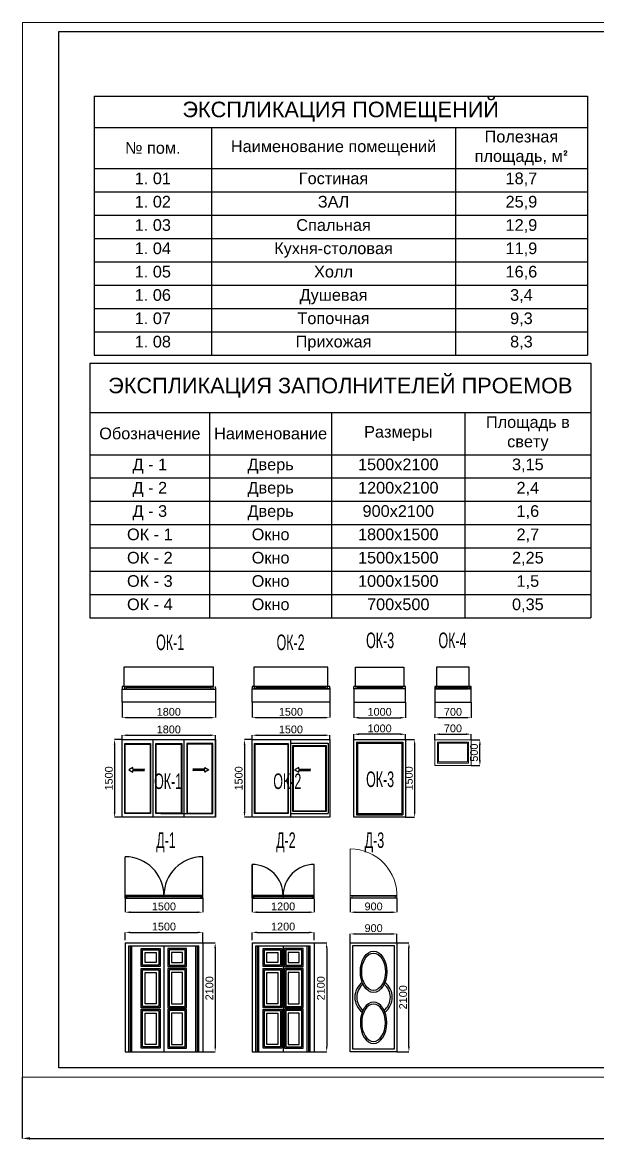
# Model space of a CAD drawing. Header units: millimetres. Extents: x 344563 to 449411, y 37253 to 62883.
# Drawn here: x 344563 to 355672, y 37253 to 58813 of the extents above; entities that cross this region are included whole.
import ezdxf

# ---------------------------------------------------------------- set-up
doc = ezdxf.new("R2010")
doc.units = ezdxf.units.MM
for name, color, linetype in [('0 duvar', 2, 'Continuous'), ('AHSAP KAPI', 152, 'Continuous'), ('DENIZLIK', 174, 'Continuous'), ('PENCERE', 152, 'Continuous')]:
    doc.layers.add(name, color=color, linetype=linetype)
for name, color, linetype, lineweight in [('ahsap', 222, 'Continuous', 13), ('OLCU', 7, 'Continuous', 13), ('Pencere No', 7, 'Continuous', 13)]:
    doc.layers.add(name, color=color, linetype=linetype, lineweight=lineweight)
doc.styles.add('1', font='ARIALN.TTF', dxfattribs={"width": 0.7})
doc.styles.get("Standard").update_dxf_attribs({"font": 'arial.ttf'})
doc.dimstyles.new('ISO-25', dxfattribs={"dimtxt": 2.5, "dimasz": 2.5, "dimexe": 1.25, "dimexo": 0.625, "dimtad": 1, "dimtxsty": 'Standard', "dimcen": 2.5, "dimadec": 0, "dimazin": 0, "dimtfac": 1, "dimtmove": 0, "dimatfit": 3, "dimfxl": 0, "dimarcsym": 0})

# ---------------------------------------------------------------- blocks, each defined once
blk = doc.blocks.new('*T104')
at = {"layer": 'ahsap', "color": 0, "linetype": 'ByBlock', "lineweight": -2}
for p, q in [((0, 0), (9525, 0)), ((0, 0), (0, -5001)), ((9525, 0), (9525, -5001)), ((0, -605), (9525, -605)), ((2270, -605), (2270, -5001)), ((6978, -605), (6978, -5001)), ((0, -1401), (9525, -1401)), ((0, -1851), (9525, -1851)), ((0, -2301), (9525, -2301)), ((0, -2751), (9525, -2751)), ((0, -3201), (9525, -3201)), ((0, -3651), (9525, -3651)), ((0, -4101), (9525, -4101)), ((0, -4551), (9525, -4551)), ((0, -5001), (9525, -5001))]:
    blk.add_line(p, q, dxfattribs=at)
at = {"layer": 'ahsap', "color": 0}
for s, insert, char_height, width, attachment_point in [('ЭКСПЛИКАЦИЯ ПОМЕЩЕНИЙ', (4762, -302), 300, 9375, 5), ('Наименование помещений', (4624, -1003), 225, 4557.96, 5), ('Полезная площадь, м{\\fISOCPEUR|b0|i0|c204|p34;²}', (8252, -1003), 225, 2396.96, 5), ('{\\fArial|b0|i0|c204|p34;№} пом.', (1135, -1003), 225, 2120.08, 5), ('1. 01', (1135, -1476), 225, 2120.08, 2), ('Гостиная', (4624, -1476), 225, 4557.96, 2), ('18,7', (8252, -1476), 225, 2396.96, 2), ('1. 02', (1135, -1926), 225, 2120.08, 2), ('ЗАЛ', (4624, -1926), 225, 4557.96, 2), ('25,9', (8252, -1926), 225, 2396.96, 2), ('1. 03', (1135, -2376), 225, 2120.08, 2), ('Спальная', (4624, -2376), 225, 4557.96, 2), ('12,9', (8252, -2376), 225, 2396.96, 2), ('1. 04', (1135, -2826), 225, 2120.08, 2), ('Кухня-столовая', (4624, -2826), 225, 4557.96, 2), ('11,9', (8252, -2826), 225, 2396.96, 2), ('1. 05', (1135, -3276), 225, 2120.08, 2), ('Холл', (4624, -3276), 225, 4557.96, 2), ('16,6', (8252, -3276), 225, 2396.96, 2), ('1. 06', (1135, -3726), 225, 2120.08, 2), ('Душевая', (4624, -3726), 225, 4557.96, 2), ('3,4', (8252, -3726), 225, 2396.96, 2), ('1. 07', (1135, -4176), 225, 2120.08, 2), ('Топочная', (4624, -4176), 225, 4557.96, 2), ('9,3', (8252, -4176), 225, 2396.96, 2), ('1. 08', (1135, -4626), 225, 2120.08, 2), ('Прихожая', (4624, -4626), 225, 4557.96, 2), ('8,3', (8252, -4626), 225, 2396.96, 2)]:
    blk.add_mtext(s, dxfattribs=dict(at, insert=insert, char_height=char_height, width=width, attachment_point=attachment_point))
blk = doc.blocks.new('*T105')
at = {"layer": 'ahsap', "color": 0, "linetype": 'ByBlock', "lineweight": -2}
for p, q in [((0, 0), (9669, 0)), ((0, 0), (0, -4916)), ((9669, 0), (9669, -4916)), ((0, -950), (9669, -950)), ((2311, -950), (2311, -4916)), ((4665, -950), (4665, -4916)), ((7240, -950), (7240, -4916)), ((0, -1766), (9669, -1766)), ((0, -2216), (9669, -2216)), ((0, -2666), (9669, -2666)), ((0, -3116), (9669, -3116)), ((0, -3566), (9669, -3566)), ((0, -4016), (9669, -4016)), ((0, -4466), (9669, -4466)), ((0, -4916), (9669, -4916))]:
    blk.add_line(p, q, dxfattribs=at)
at = {"layer": 'ahsap', "color": 0}
for s, insert, char_height, width, attachment_point in [('ЭКСПЛИКАЦИЯ ЗАПОЛНИТЕЛЕЙ ПРОЕМОВ', (4834, -475), 300, 9518.96, 5), ('Площадь в свету', (8455, -1358), 225, 2278.81, 5), ('Обозначение', (1156, -1358), 225, 2161.34, 5), ('Наименование', (3488, -1358), 225, 2203.67, 5), ('Размеры', (5953, -1358), 225, 2425.14, 5), ('Д - 1', (1156, -1841), 225, 2161.34, 2), ('Дверь', (3488, -1841), 225, 2203.67, 2), ('1500х2100', (5953, -1841), 225, 2425.14, 2), ('3,15', (8455, -1841), 225, 2278.81, 2), ('Д - 2', (1156, -2291), 225, 2161.34, 2), ('Дверь', (3488, -2291), 225, 2203.67, 2), ('1200х2100', (5953, -2291), 225, 2425.14, 2), ('2,4', (8455, -2291), 225, 2278.81, 2), ('Д - 3', (1156, -2741), 225, 2161.34, 2), ('Дверь', (3488, -2741), 225, 2203.67, 2), ('900х2100', (5953, -2741), 225, 2425.14, 2), ('1,6', (8455, -2741), 225, 2278.81, 2), ('ОК - 1', (1156, -3191), 225, 2161.34, 2), ('Окно', (3488, -3191), 225, 2203.67, 2), ('1800х1500', (5953, -3191), 225, 2425.14, 2), ('2,7', (8455, -3191), 225, 2278.81, 2), ('ОК - 2', (1156, -3641), 225, 2161.34, 2), ('Окно', (3488, -3641), 225, 2203.67, 2), ('1500х1500', (5953, -3641), 225, 2425.14, 2), ('2,25', (8455, -3641), 225, 2278.81, 2), ('ОК - 3', (1156, -4091), 225, 2161.34, 2), ('Окно', (3488, -4091), 225, 2203.67, 2), ('1000х1500', (5953, -4091), 225, 2425.14, 2), ('1,5', (8455, -4091), 225, 2278.81, 2), ('ОК - 4', (1156, -4541), 225, 2161.34, 2), ('Окно', (3488, -4541), 225, 2203.67, 2), ('700х500', (5953, -4541), 225, 2425.14, 2), ('0,35', (8455, -4541), 225, 2278.81, 2)]:
    blk.add_mtext(s, dxfattribs=dict(at, insert=insert, char_height=char_height, width=width, attachment_point=attachment_point))
blk = doc.blocks.new('*D106')
at = {"layer": 'ahsap', "color": 0, "lineweight": -2}
for p, q in [((348999, 45694), (348999, 45396)), ((350499, 45694), (350499, 45396)), ((349099, 45396), (350399, 45396))]:
    blk.add_line(p, q, dxfattribs=at)
at = {"layer": 'ahsap', "color": 0}
for points in [[(349099, 45413), (349099, 45380), (348999, 45396)], [(350399, 45413), (350399, 45380), (350499, 45396)]]:
    blk.add_solid(points, dxfattribs=at)
at = {"layer": 'DEFPOINTS', "color": 0}
for p in [(348999, 45694), (350499, 45694), (350499, 45396)]:
    blk.add_point(p, dxfattribs=at)
at = {"layer": 'ahsap', "color": 0, "insert": (349749, 45508), "char_height": 150, "attachment_point": 5}
blk.add_mtext('1500', dxfattribs=at)
blk = doc.blocks.new('pencere')
at = {"layer": 'AHSAP KAPI'}
for p, q in [((0, 2.5), (0, -2.5)), ((0, 2.5), (100, 2.5)), ((5, 2.5), (5, -2.5)), ((8, 2.5), (8, -2.5)), ((8, 0), (92, 0)), ((92, 2.5), (92, -2.5)), ((95, 2.5), (95, -2.5)), ((100, 2.5), (100, -2.5)), ((0, -2.5), (100, -2.5))]:
    blk.add_line(p, q, dxfattribs=at)
blk = doc.blocks.new('*D118')
at = {"layer": 'ahsap', "color": 0, "lineweight": -2}
for p, q in [((350962, 45694), (350962, 45395)), ((351962, 45694), (351962, 45395)), ((351062, 45395), (351862, 45395))]:
    blk.add_line(p, q, dxfattribs=at)
at = {"layer": 'ahsap', "color": 0}
for points in [[(351062, 45412), (351062, 45378), (350962, 45395)], [(351862, 45412), (351862, 45378), (351962, 45395)]]:
    blk.add_solid(points, dxfattribs=at)
at = {"layer": 'DEFPOINTS', "color": 0}
for p in [(350962, 45694), (351962, 45694), (351962, 45395)]:
    blk.add_point(p, dxfattribs=at)
at = {"layer": 'ahsap', "color": 0, "insert": (351462, 45507), "char_height": 150, "attachment_point": 5}
blk.add_mtext('1000', dxfattribs=at)
blk = doc.blocks.new('*D107')
at = {"layer": 'ahsap', "color": 0, "lineweight": -2}
for p, q in [((348999, 44974), (348999, 45057)), ((349099, 45057), (350399, 45057)), ((350499, 44974), (350499, 45057))]:
    blk.add_line(p, q, dxfattribs=at)
at = {"layer": 'ahsap', "color": 0}
for points in [[(349099, 45073), (349099, 45040), (348999, 45057)], [(350399, 45073), (350399, 45040), (350499, 45057)]]:
    blk.add_solid(points, dxfattribs=at)
at = {"layer": 'DEFPOINTS', "color": 0}
for p in [(348999, 44974), (350499, 45057), (350499, 44974)]:
    blk.add_point(p, dxfattribs=at)
at = {"layer": 'ahsap', "color": 0, "insert": (349749, 45168), "char_height": 150, "attachment_point": 5}
blk.add_mtext('1500', dxfattribs=at)
blk = doc.blocks.new('*D108')
at = {"layer": 'ahsap', "color": 0, "lineweight": -2}
for p, q in [((348980, 44974), (348853, 44974)), ((348853, 44874), (348853, 43574)), ((348980, 43474), (348853, 43474))]:
    blk.add_line(p, q, dxfattribs=at)
at = {"layer": 'ahsap', "color": 0}
for points in [[(348837, 44874), (348870, 44874), (348853, 44974)], [(348837, 43574), (348870, 43574), (348853, 43474)]]:
    blk.add_solid(points, dxfattribs=at)
at = {"layer": 'DEFPOINTS', "color": 0}
for p in [(348980, 44974), (348853, 43474), (348980, 43474)]:
    blk.add_point(p, dxfattribs=at)
at = {"layer": 'ahsap', "color": 0, "insert": (348742, 44224), "char_height": 150, "attachment_point": 5, "rotation": 90}
blk.add_mtext('1500', dxfattribs=at)
blk = doc.blocks.new('Окно 1500')
at = {"layer": 'ahsap'}
blk.add_line((374583, -107648), (374583, -108980), dxfattribs=at)
at = {"layer": 'AHSAP KAPI'}
for p, q in [((374643, -109060), (374643, -107560)), ((374683, -108950), (374683, -107678)), ((374683, -107678), (375322, -107678)), ((374693, -108940), (374693, -107688)), ((374693, -107688), (375312, -107688)), ((375312, -107688), (375312, -108940)), ((375322, -107678), (375322, -108950)), ((375362, -107638), (375362, -108990)), ((374793, -108130), (375022, -108130)), ((374793, -108157), (375022, -108157)), ((375022, -108130), (375002, -108143)), ((375022, -108157), (375002, -108143)), ((375322, -108950), (374683, -108950)), ((375312, -108940), (374693, -108940))]:
    blk.add_line(p, q, dxfattribs=at)
for points in [[(373893, -109060), (373893, -107560), (375393, -107560), (375393, -109060)], [(373943, -108990), (373943, -107638), (374593, -107638), (374593, -108990)], [(373953, -108980), (373953, -107648), (374583, -107648), (374583, -108980)]]:
    blk.add_lwpolyline(points, close=True, dxfattribs=at)
blk.add_lwpolyline([(374793, -108130), (374793, -108099), (374715, -108143), (374793, -108188), (374793, -108157)], dxfattribs=at)
at = {"layer": 'PENCERE'}
for p, q in [((374643, -107630), (375362, -107630)), ((375362, -107630), (375362, -108990)), ((374643, -108990), (375362, -108990))]:
    blk.add_line(p, q, dxfattribs=at)
blk = doc.blocks.new('*D109')
at = {"layer": 'ahsap', "color": 0, "lineweight": -2}
for p, q in [((351963, 44974), (352138, 44974)), ((352138, 44874), (352138, 43574)), ((351963, 43474), (352138, 43474))]:
    blk.add_line(p, q, dxfattribs=at)
at = {"layer": 'ahsap', "color": 0}
for points in [[(352122, 44874), (352155, 44874), (352138, 44974)], [(352122, 43574), (352155, 43574), (352138, 43474)]]:
    blk.add_solid(points, dxfattribs=at)
at = {"layer": 'DEFPOINTS', "color": 0}
for p in [(351962, 44974), (351962, 43474), (352138, 43474)]:
    blk.add_point(p, dxfattribs=at)
at = {"layer": 'ahsap', "color": 0, "insert": (352027, 44224), "char_height": 150, "attachment_point": 5, "rotation": 90}
blk.add_mtext('1500', dxfattribs=at)
blk = doc.blocks.new('*D110')
at = {"layer": 'ahsap', "color": 0, "lineweight": -2}
for p, q in [((350962, 44974), (350962, 45076)), ((351862, 45076), (351062, 45076)), ((351962, 44974), (351962, 45076))]:
    blk.add_line(p, q, dxfattribs=at)
at = {"layer": 'ahsap', "color": 0}
for points in [[(351062, 45093), (351062, 45059), (350962, 45076)], [(351862, 45093), (351862, 45059), (351962, 45076)]]:
    blk.add_solid(points, dxfattribs=at)
at = {"layer": 'DEFPOINTS', "color": 0}
for p in [(350962, 45076), (350962, 44974), (351962, 44974)]:
    blk.add_point(p, dxfattribs=at)
at = {"layer": 'ahsap', "color": 0, "insert": (351462, 45188), "char_height": 150, "attachment_point": 5}
blk.add_mtext('1000', dxfattribs=at)
blk = doc.blocks.new('*D119')
at = {"layer": 'ahsap', "color": 0, "lineweight": -2}
for p, q in [((352528, 45694), (352528, 45395)), ((353228, 45694), (353228, 45395)), ((352628, 45396), (353128, 45396))]:
    blk.add_line(p, q, dxfattribs=at)
at = {"layer": 'ahsap', "color": 0}
for points in [[(352628, 45412), (352628, 45379), (352528, 45396)], [(353128, 45412), (353128, 45379), (353228, 45396)]]:
    blk.add_solid(points, dxfattribs=at)
at = {"layer": 'DEFPOINTS', "color": 0}
for p in [(352528, 45694), (353228, 45694), (353228, 45396)]:
    blk.add_point(p, dxfattribs=at)
at = {"layer": 'ahsap', "color": 0, "insert": (352878, 45507), "char_height": 150, "attachment_point": 5}
blk.add_mtext('700', dxfattribs=at)
blk = doc.blocks.new('Окно 1000')
at = {"layer": 'PENCERE'}
for p, q in [((369296, -127028), (369296, -128428)), ((369296, -127028), (370196, -127028)), ((369316, -127048), (369316, -128408)), ((369316, -127048), (370176, -127048)), ((370176, -127048), (370176, -128408)), ((370196, -127028), (370196, -128428)), ((369296, -128428), (370196, -128428)), ((369316, -128408), (370176, -128408))]:
    blk.add_line(p, q, dxfattribs=at)
blk.add_lwpolyline([(369246, -126978), (370246, -126978), (370246, -128478), (369246, -128478), (369246, -126978)], dxfattribs=at)
blk = doc.blocks.new('*D111')
at = {"layer": 'ahsap', "color": 0, "lineweight": -2}
for p, q in [((352528, 44971), (352528, 45077)), ((352628, 45077), (353128, 45077)), ((353228, 44971), (353228, 45077))]:
    blk.add_line(p, q, dxfattribs=at)
at = {"layer": 'ahsap', "color": 0}
for points in [[(352628, 45094), (352628, 45061), (352528, 45077)], [(353128, 45094), (353128, 45061), (353228, 45077)]]:
    blk.add_solid(points, dxfattribs=at)
at = {"layer": 'DEFPOINTS', "color": 0}
for p in [(353228, 45077), (352528, 44971), (353228, 44971)]:
    blk.add_point(p, dxfattribs=at)
at = {"layer": 'ahsap', "color": 0, "insert": (352878, 45189), "char_height": 150, "attachment_point": 5}
blk.add_mtext('700', dxfattribs=at)
blk = doc.blocks.new('*D112')
at = {"layer": 'ahsap', "color": 0, "lineweight": -2}
for p, q in [((353228, 44971), (353398, 44971)), ((353398, 44571), (353398, 44871)), ((353228, 44471), (353398, 44471))]:
    blk.add_line(p, q, dxfattribs=at)
at = {"layer": 'ahsap', "color": 0}
for points in [[(353381, 44871), (353415, 44871), (353398, 44971)], [(353381, 44571), (353415, 44571), (353398, 44471)]]:
    blk.add_solid(points, dxfattribs=at)
at = {"layer": 'DEFPOINTS', "color": 0}
for p in [(353228, 44971), (353398, 44971), (353228, 44471)]:
    blk.add_point(p, dxfattribs=at)
at = {"layer": 'ahsap', "color": 0, "insert": (353286, 44721), "char_height": 150, "attachment_point": 5, "rotation": 90}
blk.add_mtext('500', dxfattribs=at)
blk = doc.blocks.new('Окно 700')
at = {"layer": 'AHSAP KAPI', "lineweight": 5}
for points in [[(370811, -126981), (371511, -126981), (371511, -127481), (370811, -127481), (370811, -126981)], [(370861, -127031), (370861, -127031), (371461, -127031), (371461, -127431), (370861, -127431), (370861, -127031)], [(370881, -127051), (370881, -127051), (371441, -127051), (371441, -127411), (370881, -127411), (370881, -127051)]]:
    blk.add_lwpolyline(points, dxfattribs=at)
blk = doc.blocks.new('*D120')
at = {"layer": 'ahsap', "color": 0, "lineweight": -2}
for p, q in [((350896, 41913), (350896, 41642)), ((351796, 41913), (351796, 41642)), ((350996, 41642), (351696, 41642))]:
    blk.add_line(p, q, dxfattribs=at)
at = {"layer": 'ahsap', "color": 0}
for points in [[(350996, 41658), (350996, 41625), (350896, 41642)], [(351696, 41658), (351696, 41625), (351796, 41642)]]:
    blk.add_solid(points, dxfattribs=at)
at = {"layer": 'DEFPOINTS', "color": 0}
for p in [(350896, 41913), (351796, 41913), (351796, 41642)]:
    blk.add_point(p, dxfattribs=at)
at = {"layer": 'ahsap', "color": 0, "insert": (351346, 41753), "char_height": 150, "attachment_point": 5}
blk.add_mtext('900', dxfattribs=at)
blk = doc.blocks.new('*D113')
at = {"layer": 'ahsap', "color": 0, "lineweight": -2}
for p, q in [((350199, 41050), (350440, 41050)), ((350440, 40950), (350440, 39050)), ((350200, 38950), (350440, 38950))]:
    blk.add_line(p, q, dxfattribs=at)
at = {"layer": 'ahsap', "color": 0}
for points in [[(350423, 40950), (350456, 40950), (350440, 41050)], [(350423, 39050), (350456, 39050), (350440, 38950)]]:
    blk.add_solid(points, dxfattribs=at)
at = {"layer": 'DEFPOINTS', "color": 0}
for p in [(350199, 41050), (350200, 38950), (350440, 38950)]:
    blk.add_point(p, dxfattribs=at)
at = {"layer": 'ahsap', "color": 0, "insert": (350328, 40174), "char_height": 150, "attachment_point": 5, "rotation": 90}
blk.add_mtext('2100', dxfattribs=at)
blk = doc.blocks.new('*D114')
at = {"layer": 'ahsap', "color": 0, "lineweight": -2}
for p, q in [((348999, 41104), (348999, 41253)), ((349099, 41252), (350099, 41252)), ((350199, 41104), (350199, 41253))]:
    blk.add_line(p, q, dxfattribs=at)
at = {"layer": 'ahsap', "color": 0}
for points in [[(349099, 41269), (349099, 41236), (348999, 41252)], [(350099, 41269), (350099, 41236), (350199, 41252)]]:
    blk.add_solid(points, dxfattribs=at)
at = {"layer": 'DEFPOINTS', "color": 0}
for p in [(350199, 41252), (348999, 41103), (350199, 41103)]:
    blk.add_point(p, dxfattribs=at)
at = {"layer": 'ahsap', "color": 0, "insert": (349599, 41364), "char_height": 150, "attachment_point": 5}
blk.add_mtext('1200', dxfattribs=at)
blk = doc.blocks.new('*D115')
at = {"layer": 'ahsap', "color": 0, "lineweight": -2}
for p, q in [((348999, 41913), (348999, 41642)), ((350199, 41902), (350199, 41642)), ((349099, 41642), (350099, 41642))]:
    blk.add_line(p, q, dxfattribs=at)
at = {"layer": 'ahsap', "color": 0}
for points in [[(349099, 41658), (349099, 41625), (348999, 41642)], [(350099, 41658), (350099, 41625), (350199, 41642)]]:
    blk.add_solid(points, dxfattribs=at)
at = {"layer": 'DEFPOINTS', "color": 0}
for p in [(348999, 41913), (350199, 41902), (350199, 41642)]:
    blk.add_point(p, dxfattribs=at)
at = {"layer": 'ahsap', "color": 0, "insert": (349599, 41753), "char_height": 150, "attachment_point": 5}
blk.add_mtext('1200', dxfattribs=at)
blk = doc.blocks.new('Дверь 1200')
for p, q in [((382431, -106585), (383631, -106585)), ((383031, -106585), (383031, -106535))]:
    blk.add_line(p, q)
at = {"layer": 'AHSAP KAPI'}
blk.add_lwpolyline([(382431, -106560), (382431, -106535), (382461, -106535), (382461, -106585), (382431, -106585), (382431, -106560), (382431, -106585), (382461, -106585), (383601, -106585), (383631, -106585), (383631, -106535), (383601, -106535), (383601, -106585), (383601, -106560), (382461, -106560), (382451, -106535), (383611, -106535), (382451, -106535), (382461, -106535), (382431, -106535), (382431, -105935), (382431, -106535), (383631, -106535), (383630, -105935)], dxfattribs=at)
for centre, start, end in [((382431, -106535), 360, 90), ((383631, -106535), 90.0426, 180)]:
    blk.add_arc(centre, 600, start, end, dxfattribs=at)
blk = doc.blocks.new('*D116')
at = {"layer": 'ahsap', "color": 0, "lineweight": -2}
for p, q in [((351796, 41050), (352028, 41050)), ((352028, 39050), (352028, 40950)), ((351796, 38950), (352028, 38950))]:
    blk.add_line(p, q, dxfattribs=at)
at = {"layer": 'ahsap', "color": 0}
for points in [[(352011, 40950), (352044, 40950), (352028, 41050)], [(352011, 39050), (352044, 39050), (352028, 38950)]]:
    blk.add_solid(points, dxfattribs=at)
at = {"layer": 'DEFPOINTS', "color": 0}
for p in [(351796, 41050), (352028, 41050), (351796, 38950)]:
    blk.add_point(p, dxfattribs=at)
at = {"layer": 'ahsap', "color": 0, "insert": (351916, 40000), "char_height": 150, "attachment_point": 5, "rotation": 90}
blk.add_mtext('2100', dxfattribs=at)
blk = doc.blocks.new('*D117')
at = {"layer": 'ahsap', "color": 0, "lineweight": -2}
for p, q in [((350896, 41050), (350896, 41222)), ((350996, 41222), (351696, 41222)), ((351796, 41050), (351796, 41222))]:
    blk.add_line(p, q, dxfattribs=at)
at = {"layer": 'ahsap', "color": 0}
for points in [[(350996, 41239), (350996, 41206), (350896, 41222)], [(351696, 41239), (351696, 41206), (351796, 41222)]]:
    blk.add_solid(points, dxfattribs=at)
at = {"layer": 'DEFPOINTS', "color": 0}
for p in [(351796, 41222), (350896, 41050), (351796, 41050)]:
    blk.add_point(p, dxfattribs=at)
at = {"layer": 'ahsap', "color": 0, "insert": (351346, 41334), "char_height": 150, "attachment_point": 5}
blk.add_mtext('900', dxfattribs=at)
blk = doc.blocks.new('Дверь Д2')
at = {"layer": 'AHSAP KAPI', "linetype": 'Continuous'}
for points in [[(384327, -109883), (384327, -107783), (385227, -107783), (385227, -109883), (384327, -109883)], [(384377, -107833), (384377, -107833), (385177, -107833), (385177, -109833), (384377, -109833), (384377, -107833)]]:
    blk.add_lwpolyline(points, dxfattribs=at)
for radius, start, end in [(361, 127.2821, 232.7179), (325, 127.2821, 232.7179), (325, 307.2821, 52.7179), (361, 307.2821, 52.7179)]:
    blk.add_arc((384777, -108833), radius, start, end, dxfattribs=at)
for major_axis in [(0, -400), (0, -360)]:
    blk.add_ellipse((384777, -108341), major_axis=major_axis, ratio=0.636973, dxfattribs=at)
at = {"layer": 'AHSAP KAPI', "linetype": 'Continuous', "extrusion": (0, 0, -1)}
for major_axis in [(0, 400), (0, 360)]:
    blk.add_ellipse((384777, -109325), major_axis=major_axis, ratio=0.636973, dxfattribs=at)
blk = doc.blocks.new('Дверь Д1')
at = {"layer": 'AHSAP KAPI'}
for p, q in [((382431, -107783), (383631, -107783)), ((382431, -107783), (382431, -109883)), ((383631, -107783), (383631, -109883)), ((382506, -107843), (383556, -107843)), ((382506, -109883), (382506, -107843)), ((383031, -107843), (383031, -109883)), ((383556, -109883), (383556, -107843)), ((382431, -109883), (383631, -109883))]:
    blk.add_line(p, q, dxfattribs=at)
at = {"layer": 'AHSAP KAPI', "linetype": 'Continuous'}
for p, q in [((382534, -109883), (382534, -107843)), ((382564, -109883), (382564, -107843)), ((383497, -109883), (383497, -107843)), ((383527, -109883), (383527, -107843))]:
    blk.add_line(p, q, dxfattribs=at)
for points in [[(383006, -108240), (382644, -108240), (382644, -107893), (383006, -107893)], [(382981, -108215), (382669, -108215), (382669, -107918), (382981, -107918)], [(382931, -108165), (382719, -108165), (382719, -107968), (382931, -107968)], [(383056, -108240), (383417, -108240), (383417, -107893), (383056, -107893)], [(383081, -108215), (383392, -108215), (383392, -107918), (383081, -107918)], [(383131, -108165), (383342, -108165), (383342, -107968), (383131, -107968)], [(383006, -109033), (382644, -109033), (382644, -108280), (383006, -108280)], [(382981, -109008), (382669, -109008), (382669, -108305), (382981, -108305)], [(382931, -108958), (382719, -108958), (382719, -108355), (382931, -108355)], [(383056, -109033), (383417, -109033), (383417, -108280), (383056, -108280)], [(383081, -109008), (383392, -109008), (383392, -108305), (383081, -108305)], [(383131, -108958), (383342, -108958), (383342, -108355), (383131, -108355)], [(383006, -109817), (382644, -109817), (382644, -109063), (383006, -109063)], [(382981, -109792), (382669, -109792), (382669, -109088), (382981, -109088)], [(383056, -109817), (383417, -109817), (383417, -109063), (383056, -109063)], [(383081, -109792), (383392, -109792), (383392, -109088), (383081, -109088)], [(382931, -109742), (382719, -109742), (382719, -109138), (382931, -109138)], [(383131, -109742), (383342, -109742), (383342, -109138), (383131, -109138)]]:
    blk.add_lwpolyline(points, close=True, dxfattribs=at)
blk = doc.blocks.new('*D121')
at = {"layer": 'ahsap', "color": 0, "lineweight": -2}
for p, q in [((348047, 41050), (348287, 41050)), ((348287, 40950), (348287, 39050)), ((348048, 38950), (348287, 38950))]:
    blk.add_line(p, q, dxfattribs=at)
at = {"layer": 'ahsap', "color": 0}
for points in [[(348271, 40950), (348304, 40950), (348287, 41050)], [(348271, 39050), (348304, 39050), (348287, 38950)]]:
    blk.add_solid(points, dxfattribs=at)
at = {"layer": 'DEFPOINTS', "color": 0}
for p in [(348047, 41050), (348048, 38950), (348287, 38950)]:
    blk.add_point(p, dxfattribs=at)
at = {"layer": 'ahsap', "color": 0, "insert": (348176, 40174), "char_height": 150, "attachment_point": 5, "rotation": 90}
blk.add_mtext('2100', dxfattribs=at)
blk = doc.blocks.new('*D122')
at = {"layer": 'ahsap', "color": 0, "lineweight": -2}
for p, q in [((346547, 41104), (346547, 41253)), ((346647, 41252), (347947, 41252)), ((348047, 41050), (348047, 41253))]:
    blk.add_line(p, q, dxfattribs=at)
at = {"layer": 'ahsap', "color": 0}
for points in [[(346647, 41269), (346647, 41236), (346547, 41252)], [(347947, 41269), (347947, 41236), (348047, 41252)]]:
    blk.add_solid(points, dxfattribs=at)
at = {"layer": 'DEFPOINTS', "color": 0}
for p in [(348047, 41252), (346547, 41103), (348047, 41050)]:
    blk.add_point(p, dxfattribs=at)
at = {"layer": 'ahsap', "color": 0, "insert": (347297, 41364), "char_height": 150, "attachment_point": 5}
blk.add_mtext('1500', dxfattribs=at)
blk = doc.blocks.new('*D123')
at = {"layer": 'ahsap', "color": 0, "lineweight": -2}
for p, q in [((346547, 41913), (346547, 41642)), ((348047, 41913), (348047, 41642)), ((346647, 41642), (347947, 41642))]:
    blk.add_line(p, q, dxfattribs=at)
at = {"layer": 'ahsap', "color": 0}
for points in [[(346647, 41658), (346647, 41625), (346547, 41642)], [(347947, 41658), (347947, 41625), (348047, 41642)]]:
    blk.add_solid(points, dxfattribs=at)
at = {"layer": 'DEFPOINTS', "color": 0}
for p in [(346547, 41913), (348047, 41913), (348047, 41642)]:
    blk.add_point(p, dxfattribs=at)
at = {"layer": 'ahsap', "color": 0, "insert": (347297, 41753), "char_height": 150, "attachment_point": 5}
blk.add_mtext('1500', dxfattribs=at)
blk = doc.blocks.new('Дверь 1500')
blk.add_line((337809, 41913), (339279, 41913))
at = {"layer": 'AHSAP KAPI'}
for p, q in [((337794, 41963), (337794, 42713)), ((339294, 41963), (339294, 42713)), ((337794, 41938), (337794, 41963)), ((337794, 41963), (337824, 41963)), ((337824, 41963), (337794, 41963)), ((337794, 41963), (339294, 41963)), ((337794, 41913), (337794, 41938)), ((337794, 41938), (337794, 41913)), ((337824, 41913), (337794, 41913)), ((337794, 41913), (337824, 41913)), ((337809, 41913), (339279, 41913)), ((337824, 41938), (337814, 41963)), ((337814, 41963), (337824, 41963)), ((337819, 41963), (339269, 41963)), ((339269, 41963), (337819, 41963)), ((337824, 41963), (337824, 41913)), ((339265, 41938), (337824, 41938)), ((339264, 41913), (339294, 41913)), ((339265, 41963), (339265, 41963)), ((339265, 41963), (339265, 41913)), ((339265, 41913), (339265, 41938)), ((339294, 41913), (339294, 41963))]:
    blk.add_line(p, q, dxfattribs=at)
for centre, start, end in [((337794, 41963), 0, 90), ((339294, 41963), 90, 180)]:
    blk.add_arc(centre, 750, start, end, dxfattribs=at)
blk = doc.blocks.new('Дверь 1500 фас')
at = {"layer": 'AHSAP KAPI'}
for p, q in [((337794, 41050), (339294, 41050)), ((337794, 41050), (337794, 38950)), ((337869, 40990), (339219, 40990)), ((337869, 38950), (337869, 40990)), ((338544, 40990), (338544, 38950)), ((339219, 38950), (339219, 40990)), ((339294, 41050), (339294, 38950)), ((337794, 38950), (339294, 38950))]:
    blk.add_line(p, q, dxfattribs=at)
at = {"layer": 'AHSAP KAPI', "linetype": 'Continuous'}
for p, q in [((337898, 38950), (337898, 40990)), ((337928, 38950), (337928, 40990)), ((339160, 38950), (339160, 40990)), ((339190, 38950), (339190, 40990))]:
    blk.add_line(p, q, dxfattribs=at)
for points in [[(338469, 40594), (338108, 40594), (338108, 40940), (338469, 40940)], [(338444, 40619), (338133, 40619), (338133, 40915), (338444, 40915)], [(338394, 40669), (338183, 40669), (338183, 40865), (338394, 40865)], [(338619, 40594), (338980, 40594), (338980, 40940), (338619, 40940)], [(338644, 40619), (338955, 40619), (338955, 40915), (338644, 40915)], [(338694, 40669), (338905, 40669), (338905, 40865), (338694, 40865)], [(338469, 39800), (338108, 39800), (338108, 40554), (338469, 40554)], [(338619, 39800), (338980, 39800), (338980, 40554), (338619, 40554)], [(338444, 39825), (338133, 39825), (338133, 40529), (338444, 40529)], [(338394, 39875), (338183, 39875), (338183, 40479), (338394, 40479)], [(338644, 39825), (338955, 39825), (338955, 40529), (338644, 40529)], [(338694, 39875), (338905, 39875), (338905, 40479), (338694, 40479)], [(338469, 39017), (338108, 39017), (338108, 39770), (338469, 39770)], [(338444, 39042), (338133, 39042), (338133, 39745), (338444, 39745)], [(338394, 39092), (338183, 39092), (338183, 39695), (338394, 39695)], [(338619, 39017), (338980, 39017), (338980, 39770), (338619, 39770)], [(338644, 39042), (338955, 39042), (338955, 39745), (338644, 39745)], [(338694, 39092), (338905, 39092), (338905, 39695), (338694, 39695)]]:
    blk.add_lwpolyline(points, close=True, dxfattribs=at)
blk = doc.blocks.new('*D126')
at = {"layer": 'ahsap', "color": 0, "lineweight": -2}
for p, q in [((346491, 45694), (346491, 45396)), ((348291, 45694), (348291, 45396)), ((346591, 45396), (348191, 45396))]:
    blk.add_line(p, q, dxfattribs=at)
at = {"layer": 'ahsap', "color": 0}
for points in [[(346591, 45413), (346591, 45380), (346491, 45396)], [(348191, 45413), (348191, 45380), (348291, 45396)]]:
    blk.add_solid(points, dxfattribs=at)
at = {"layer": 'DEFPOINTS', "color": 0}
for p in [(346491, 45694), (348291, 45694), (348291, 45396)]:
    blk.add_point(p, dxfattribs=at)
at = {"layer": 'ahsap', "color": 0, "insert": (347391, 45508), "char_height": 150, "attachment_point": 5}
blk.add_mtext('1800', dxfattribs=at)
blk = doc.blocks.new('*D127')
at = {"layer": 'ahsap', "color": 0, "lineweight": -2}
for p, q in [((346491, 44974), (346491, 45057)), ((346591, 45057), (348191, 45057)), ((348291, 44974), (348291, 45057))]:
    blk.add_line(p, q, dxfattribs=at)
at = {"layer": 'ahsap', "color": 0}
for points in [[(346591, 45073), (346591, 45040), (346491, 45057)], [(348191, 45073), (348191, 45040), (348291, 45057)]]:
    blk.add_solid(points, dxfattribs=at)
at = {"layer": 'DEFPOINTS', "color": 0}
for p in [(346491, 44974), (348291, 45057), (348291, 44974)]:
    blk.add_point(p, dxfattribs=at)
at = {"layer": 'ahsap', "color": 0, "insert": (347391, 45168), "char_height": 150, "attachment_point": 5}
blk.add_mtext('1800', dxfattribs=at)
blk = doc.blocks.new('*D128')
at = {"layer": 'ahsap', "color": 0, "lineweight": -2}
for p, q in [((346471, 44974), (346345, 44974)), ((346345, 44874), (346345, 43574)), ((346471, 43474), (346345, 43474))]:
    blk.add_line(p, q, dxfattribs=at)
at = {"layer": 'ahsap', "color": 0}
for points in [[(346328, 44874), (346362, 44874), (346345, 44974)], [(346328, 43574), (346362, 43574), (346345, 43474)]]:
    blk.add_solid(points, dxfattribs=at)
at = {"layer": 'DEFPOINTS', "color": 0}
for p in [(346472, 44974), (346345, 43474), (346472, 43474)]:
    blk.add_point(p, dxfattribs=at)
at = {"layer": 'ahsap', "color": 0, "insert": (346234, 44224), "char_height": 150, "attachment_point": 5, "rotation": 90}
blk.add_mtext('1500', dxfattribs=at)
blk = doc.blocks.new('Окно 1800')
at = {"layer": 'AHSAP KAPI'}
for p, q in [((337818, 45999), (337738, 45999)), ((337738, 45999), (337738, 45949)), ((337738, 45949), (339538, 45949)), ((339503, 45999), (337778, 45999)), ((337788, 45949), (337788, 45999)), ((337788, 45999), (337818, 45999)), ((337818, 45949), (337788, 45949)), ((337818, 45999), (337818, 45974)), ((337818, 45974), (337818, 45949)), ((339458, 45974), (337818, 45974)), ((339458, 45949), (339458, 45999)), ((339458, 45949), (339538, 45949)), ((339473, 45999), (339503, 45999)), ((339488, 45999), (339488, 45949)), ((339538, 45974), (339538, 45999)), ((339538, 45974), (339538, 45949))]:
    blk.add_line(p, q, dxfattribs=at)
at = {"layer": 'DENIZLIK'}
for points in [[(339503, 45999), (339503, 46373), (337773, 46373), (337773, 45999), (339503, 45999)], [(337738, 45694), (337738, 45949), (339538, 45949), (339538, 45694), (337738, 45694)]]:
    blk.add_lwpolyline(points, dxfattribs=at)
blk = doc.blocks.new('окно 1800 фас')
at = {"layer": 'ahsap'}
for p, q in [((337788, 44896), (337788, 43544)), ((337798, 44886), (337798, 43554)), ((338278, 44886), (338278, 43554)), ((338388, 44896), (338388, 43544)), ((338398, 44886), (338398, 43554)), ((338878, 44886), (338878, 43554)), ((338998, 44886), (338998, 43554)), ((339478, 44886), (339478, 43554)), ((339488, 44896), (339488, 43544))]:
    blk.add_line(p, q, dxfattribs=at)
at = {"layer": 'AHSAP KAPI'}
for p, q in [((337738, 43474), (337738, 44974)), ((337738, 44974), (339538, 44974)), ((337788, 43544), (337788, 44896)), ((337788, 44896), (338288, 44896)), ((337798, 43554), (337798, 44886)), ((337798, 44886), (338278, 44886)), ((338288, 44896), (338288, 43544)), ((338338, 43474), (338338, 44974)), ((338388, 43544), (338388, 44896)), ((338388, 44896), (338888, 44896)), ((338398, 43554), (338398, 44886)), ((338398, 44886), (338878, 44886)), ((338888, 44896), (338888, 43544)), ((338938, 43474), (338938, 44974)), ((339488, 44896), (338988, 44896)), ((338988, 44896), (338988, 43544)), ((339478, 44886), (338998, 44886)), ((339478, 43554), (339478, 44886)), ((339488, 43544), (339488, 44896)), ((339538, 44974), (339538, 43474)), ((339538, 43474), (339538, 44974)), ((337942, 44404), (338172, 44404)), ((337942, 44377), (338172, 44377)), ((338172, 44404), (338152, 44391)), ((338172, 44377), (338152, 44391)), ((339334, 44404), (339104, 44404)), ((339104, 44404), (339124, 44391)), ((339104, 44377), (339124, 44391)), ((339334, 44377), (339104, 44377)), ((338278, 43554), (337798, 43554)), ((338878, 43554), (338398, 43554)), ((338998, 43554), (339478, 43554)), ((339538, 43474), (337738, 43474)), ((338288, 43544), (337788, 43544)), ((338888, 43544), (338388, 43544)), ((338988, 43544), (339488, 43544))]:
    blk.add_line(p, q, dxfattribs=at)
for points in [[(337942, 44404), (337942, 44435), (337865, 44391), (337942, 44346), (337942, 44377)], [(339334, 44404), (339334, 44435), (339411, 44391), (339334, 44346), (339334, 44377)]]:
    blk.add_lwpolyline(points, dxfattribs=at)
at = {"layer": 'PENCERE'}
blk.add_line((338488, 43544), (339207, 43544), dxfattribs=at)
blk = doc.blocks.new('*D275')
at = {"layer": 'ahsap', "color": 0, "lineweight": -2}
for p, q in [((344563, 38462), (344563, 37278)), ((372174, 38462), (372174, 37278)), ((344713, 37278), (372024, 37278))]:
    blk.add_line(p, q, dxfattribs=at)
at = {"layer": 'ahsap', "color": 0}
for points in [[(344713, 37303), (344713, 37253), (344563, 37278)], [(372024, 37303), (372024, 37253), (372174, 37278)]]:
    blk.add_solid(points, dxfattribs=at)
at = {"layer": 'DEFPOINTS', "color": 0}
for p in [(344563, 38462), (372174, 38462), (372174, 37278)]:
    blk.add_point(p, dxfattribs=at)
at = {"layer": 'ahsap', "color": 0, "insert": (358369, 37415), "char_height": 200, "attachment_point": 5}
blk.add_mtext('27611', dxfattribs=at)

msp = doc.modelspace()

# ---------------------------------------------------------------- linework, layer by layer
at = {"layer": '0 duvar', "color": 7, "lineweight": 30, "ltscale": 0.071429}
msp.add_lwpolyline([(345270.4, 58636), (371997.7, 58636), (371997.7, 38638.9), (345270.4, 38638.9)], close=True, dxfattribs=at)
at = {"layer": 'ahsap'}
for p, q in [((349049.1, 44896.4), (349049.1, 43543.6)), ((349059.1, 44886.4), (349059.1, 43553.6))]:
    msp.add_line(p, q, dxfattribs=at)
msp.add_lwpolyline([(350895.7, 41963.1), (350895.7, 41913.1), (350925.7, 41913.1), (350925.7, 41963.1), (350895.7, 41963.1), (350925.7, 41963.1), (351795.7, 41963.1), (351795.7, 41913.1), (351738.2, 41913.1), (351763.2, 41913.1), (351763.2, 41963.1), (351763.2, 41913.1), (350925.7, 41913.1), (350925.7, 41938.1), (351795.7, 41938.1), (350925.7, 41938.1), (350925.7, 41913.1), (350895.7, 41913.1), (350895.7, 41963.1), (350895.7, 42863.1)], dxfattribs=at)
msp.add_arc((350895.7, 41963.1), 900, 356.81526, 90, dxfattribs=at)
at = {"layer": 'AHSAP KAPI'}
for points in [[(350499.1, 45974.4), (350499.1, 45999.4), (350449.1, 45999.4), (350449.1, 45949.4), (350499.1, 45949.4), (350499.1, 45974.4), (350499.1, 45949.4), (350419.1, 45949.4), (350419.1, 45999.4), (350449.1, 45999.4), (349079.1, 45999.4), (349079.1, 45974.4), (349079.1, 45949.4), (349049.1, 45949.4), (349049.1, 45999.4), (349079.1, 45999.4), (348999.1, 45999.4), (348999.1, 45949.4), (350419.1, 45949.4), (350419.1, 45974.4), (349079.1, 45974.4)], [(353228, 45949.4), (353198, 45949.4), (353173, 45949.4), (353173, 45999.4), (353198, 45999.4), (353198, 45949.4), (353228, 45949.4), (353228, 45999.4), (353173, 45999.4), (352558, 45999.4), (352528, 45999.4), (352528, 45949.4), (352558, 45949.4), (352558, 45999.4), (352583, 45999.4), (352583, 45949.4), (352558, 45949.4), (353173, 45949.4), (353173, 45974.4), (352583, 45974.4)]]:
    msp.add_lwpolyline(points, dxfattribs=at)
at = {"layer": 'DENIZLIK'}
for points in [[(350464.1, 45999.4), (350464.1, 46372.6), (349034.1, 46372.6), (349034.1, 45999.4), (350464.1, 45999.4)], [(351927.5, 46372.6), (351927.5, 45999.4), (350997.5, 45999.4), (350997.5, 46372.6), (351927.5, 46372.6)], [(353193, 45999.4), (353193, 45999.4), (353193, 46372.6), (352865.5, 46372.6), (352563, 46372.6), (352563, 45999.4), (352563, 45999.4), (353193, 45999.4)], [(348999.1, 45694.4), (348999.1, 45949.4), (350499.1, 45949.4), (350499.1, 45694.4), (348999.1, 45693.7)], [(351962.5, 45694.4), (351962.5, 45949.4), (350962.5, 45949.4), (350962.5, 45694.4), (351962.5, 45694.4)], [(352528, 45949.4), (352528, 45694.4), (353228, 45694.4), (353228, 45949.4), (352528, 45949.4)]]:
    msp.add_lwpolyline(points, dxfattribs=at)
at = {"layer": 'OLCU', "linetype": 'Continuous', "ltscale": 50}
msp.add_lwpolyline([(344563.4, 58812.8), (372174.5, 58812.8), (372174.5, 38462.1), (344563.4, 38462.1)], close=True, dxfattribs=at)

# ---------------------------------------------------------------- block references
for name, p in [('*T104', (345948, 57390.8)), ('*T105', (345869.5, 52236.5)), ('Окно 1800', (8752.7, 0)), ('окно 1800 фас', (8752.7, 0)), ('Дверь 1500', (8752.7, 0)), ('Дверь 1500 фас', (8752.7, 0))]:
    msp.add_blockref(name, p)
at = {"layer": 'ahsap'}
for name, p in [('Окно 1500', (-24893.7, 152534)), ('Окно 1000', (-18283.1, 171951.8)), ('Окно 700', (-18283.1, 171951.8)), ('Дверь 1200', (-33431.7, 148497.7)), ('Дверь Д1', (-33431.7, 148833.5)), ('Дверь Д2', (-33431.7, 148833.5))]:
    msp.add_blockref(name, p, dxfattribs=at)
at = {"layer": 'AHSAP KAPI', "xscale": 10, "yscale": 10, "zscale": 10, "rotation": 180}
msp.add_blockref('pencere', (351962.5, 45974.4), dxfattribs=at)

# ---------------------------------------------------------------- texts
at = {"layer": 'Pencere No', "style": '1', "width": 0.7}
for s, p in [('ОК-1', (347146.9, 46699.5)), ('ОК-2', (349472.8, 46699.5)), ('ОК-3', (351200.9, 46738.2)), ('ОК-4', (352598.3, 46738.2)), ('ОК-1', (347107.6, 44019)), ('ОК-2', (349409, 44019)), ('ОК-3', (351200.9, 44057.7)), ('Д-1', (347149.1, 42882.2)), ('Д-2', (349464.1, 42882.2)), ('Д-3', (351173.6, 42882.2))]:
    msp.add_text(s, height=300, dxfattribs=at).set_placement(p)

# ---------------------------------------------------------------- dimensions: what is measured, and where the dimension line sits
at = {"layer": 'ahsap', "color": 0}
for base, p1, p2, override, picture, middle in [((348290.9, 45396.4), (346490.9, 45694.4), (348290.9, 45694.4), {"dimtxt": 150, "dimasz": 100, "dimexe": 0.125, "dimexo": 0.25, "dimgap": 35, "dimdec": 0}, '*D126', (347390.9, 45507.9)), ((350499.1, 45396.4), (348999.1, 45694.4), (350499.1, 45694.4), {"dimtxt": 150, "dimasz": 100, "dimexe": 0.125, "dimexo": 0.25, "dimgap": 35, "dimdec": 0}, '*D106', (349749.1, 45507.9)), ((351962.5, 45395.1), (350962.5, 45694.4), (351962.5, 45694.4), {"dimtxt": 150, "dimasz": 100, "dimexe": 0.125, "dimexo": 0.25, "dimgap": 35, "dimdec": 0}, '*D118', (351462.5, 45506.7)), ((353228, 45395.5), (352528, 45694.4), (353228, 45694.4), {"dimtxt": 150, "dimasz": 100, "dimexe": 0.125, "dimexo": 0.25, "dimgap": 35, "dimdec": 0}, '*D119', (352878, 45507.1)), ((353228, 45077.3), (352528, 44971.1), (353228, 44971.1), {"dimtxt": 150, "dimasz": 100, "dimexe": 0.125, "dimexo": 0.25, "dimgap": 35, "dimdec": 0}, '*D111', (352878, 45188.9)), ((348290.9, 45056.6), (346490.9, 44973.6), (348290.9, 44973.6), {"dimtxt": 150, "dimasz": 100, "dimexe": 0.125, "dimexo": 0.25, "dimgap": 35, "dimdec": 0}, '*D127', (347390.9, 45168.2)), ((350499.1, 45056.6), (348999.1, 44973.6), (350499.1, 44973.6), {"dimtxt": 150, "dimasz": 100, "dimexe": 0.125, "dimexo": 0.25, "dimgap": 35, "dimdec": 0}, '*D107', (349749.1, 45168.2)), ((348046.8, 41641.6), (346546.8, 41913.1), (348046.8, 41913.1), {"dimtxt": 150, "dimasz": 100, "dimexe": 0.125, "dimexo": 0.25, "dimgap": 35, "dimdec": 0}, '*D123', (347296.8, 41753.2)), ((350199, 41641.6), (348999.1, 41913.1), (350199, 41902.3), {"dimtxt": 150, "dimasz": 100, "dimexe": 0.125, "dimexo": 0.25, "dimgap": 35, "dimdec": 0}, '*D115', (349599.1, 41753.2)), ((351795.7, 41641.6), (350895.7, 41913.1), (351795.7, 41913.1), {"dimtxt": 150, "dimasz": 100, "dimexe": 0.125, "dimexo": 0.25, "dimgap": 35, "dimdec": 0}, '*D120', (351345.7, 41753.2)), ((348046.8, 41252.4), (346546.8, 41103.3), (348046.8, 41050.2), {"dimtxt": 150, "dimasz": 100, "dimexe": 0.125, "dimexo": 0.25, "dimgap": 35, "dimdec": 0}, '*D122', (347296.8, 41364)), ((350199.1, 41252.4), (348999.1, 41103.3), (350199.1, 41103.3), {"dimtxt": 150, "dimasz": 100, "dimexe": 0.125, "dimexo": 0.25, "dimgap": 35, "dimdec": 0}, '*D114', (349599.1, 41364)), ((351795.7, 41222.3), (350895.7, 41050.2), (351795.7, 41050.2), {"dimtxt": 150, "dimasz": 100, "dimexe": 0.125, "dimexo": 0.25, "dimgap": 35, "dimdec": 0}, '*D117', (351345.7, 41333.9)), ((372174.5, 37278.2), (344563.4, 38462.1), (372174.5, 38462.1), {"dimtxt": 200, "dimasz": 150, "dimexe": 0.125, "dimexo": 0.25, "dimgap": 35, "dimdec": 0}, '*D275', (358368.9, 37415.3))]:
    dim = msp.add_linear_dim(base=base, p1=p1, p2=p2, dimstyle='ISO-25', override=override, dxfattribs=at)
    dim.commit()
    dim.dimension.update_dxf_attribs({"geometry": picture, "text_midpoint": middle})
dim = msp.add_linear_dim(base=(350962.5, 45076.1), p1=(351962.5, 44973.6), p2=(350962.5, 44973.6), dimstyle='ISO-25', override={"dimtxt": 150, "dimasz": 100, "dimexe": 0.125, "dimexo": 0.25, "dimgap": 35, "dimdec": 0}, dxfattribs=at)
dim.commit()
dim.dimension.update_dxf_attribs({"geometry": '*D110', "text_midpoint": (351462.5, 45076.1), "dimtype": 160})
for base, p1, p2, picture, middle in [((346345.1, 43473.6), (346471.6, 44973.6), (346471.6, 43473.6), '*D128', (346233.5, 44223.6)), ((348853.3, 43473.6), (348979.9, 44973.6), (348979.9, 43473.6), '*D108', (348741.7, 44223.6)), ((353398, 44971.1), (353228, 44471.1), (353228, 44971.1), '*D112', (353286.4, 44721.1)), ((352027.5, 41050.2), (351795.7, 38950.2), (351795.7, 41050.2), '*D116', (351915.9, 40000.2))]:
    dim = msp.add_linear_dim(base=base, p1=p1, p2=p2, angle=90, dimstyle='ISO-25', override={"dimtxt": 150, "dimasz": 100, "dimexe": 0.125, "dimexo": 0.25, "dimgap": 35, "dimdec": 0}, dxfattribs=at)
    dim.commit()
    dim.dimension.update_dxf_attribs({"geometry": picture, "text_midpoint": middle})
for base, p1, p2, picture, middle in [((352138.4, 43473.6), (351962.5, 44973.6), (351962.5, 43473.6), '*D109', (352138.4, 44223.6)), ((348287.2, 38950.2), (348046.8, 41050.2), (348047.7, 38950.2), '*D121', (348287.2, 40174.2)), ((350439.5, 38950.2), (350199.1, 41050.2), (350200, 38950.2), '*D113', (350439.5, 40174.2))]:
    dim = msp.add_linear_dim(base=base, p1=p1, p2=p2, angle=90, dimstyle='ISO-25', override={"dimtxt": 150, "dimasz": 100, "dimexe": 0.125, "dimexo": 0.25, "dimgap": 35, "dimdec": 0}, dxfattribs=at)
    dim.commit()
    dim.dimension.update_dxf_attribs({"geometry": picture, "text_midpoint": middle, "dimtype": 160})

doc.saveas('drawing.dxf')
